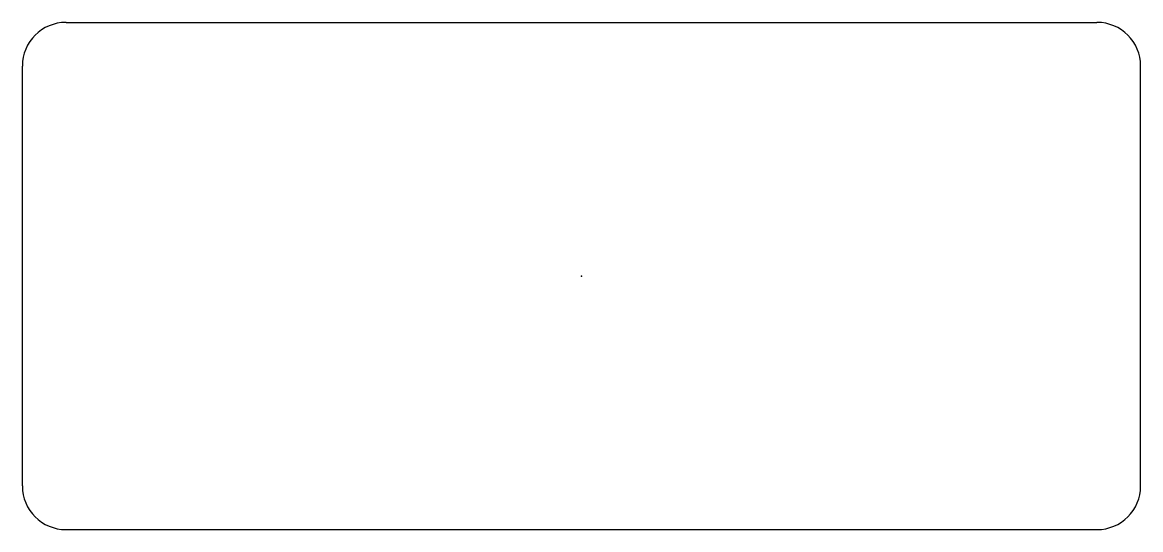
# Model space of a CAD drawing. Header units: millimetres. Extents: x -32 to 32, y -14.5 to 14.5.
import ezdxf

# ---------------------------------------------------------------- set-up
doc = ezdxf.new("R2010")
doc.units = ezdxf.units.MM
doc.header["$PDSIZE"] = -1

msp = doc.modelspace()

# ---------------------------------------------------------------- linework, layer by layer
at = {"color": 7, "linetype": 'Continuous'}
for p, q in [((-29.5, 14.5), (29.5, 14.5)), ((-32, -12), (-32, 12)), ((32, -12), (32, 12)), ((-29.5, -14.5), (29.5, -14.5))]:
    msp.add_line(p, q, dxfattribs=at)
for centre, start, end in [((-29.5, 12), 90, 180), ((29.5, 12), 0, 90), ((-29.5, -12), 180, 270), ((29.5, -12), 270, 0)]:
    msp.add_arc(centre, 2.5, start, end, dxfattribs=at)
msp.add_point((0, 0), dxfattribs=at)

doc.saveas('drawing.dxf')
